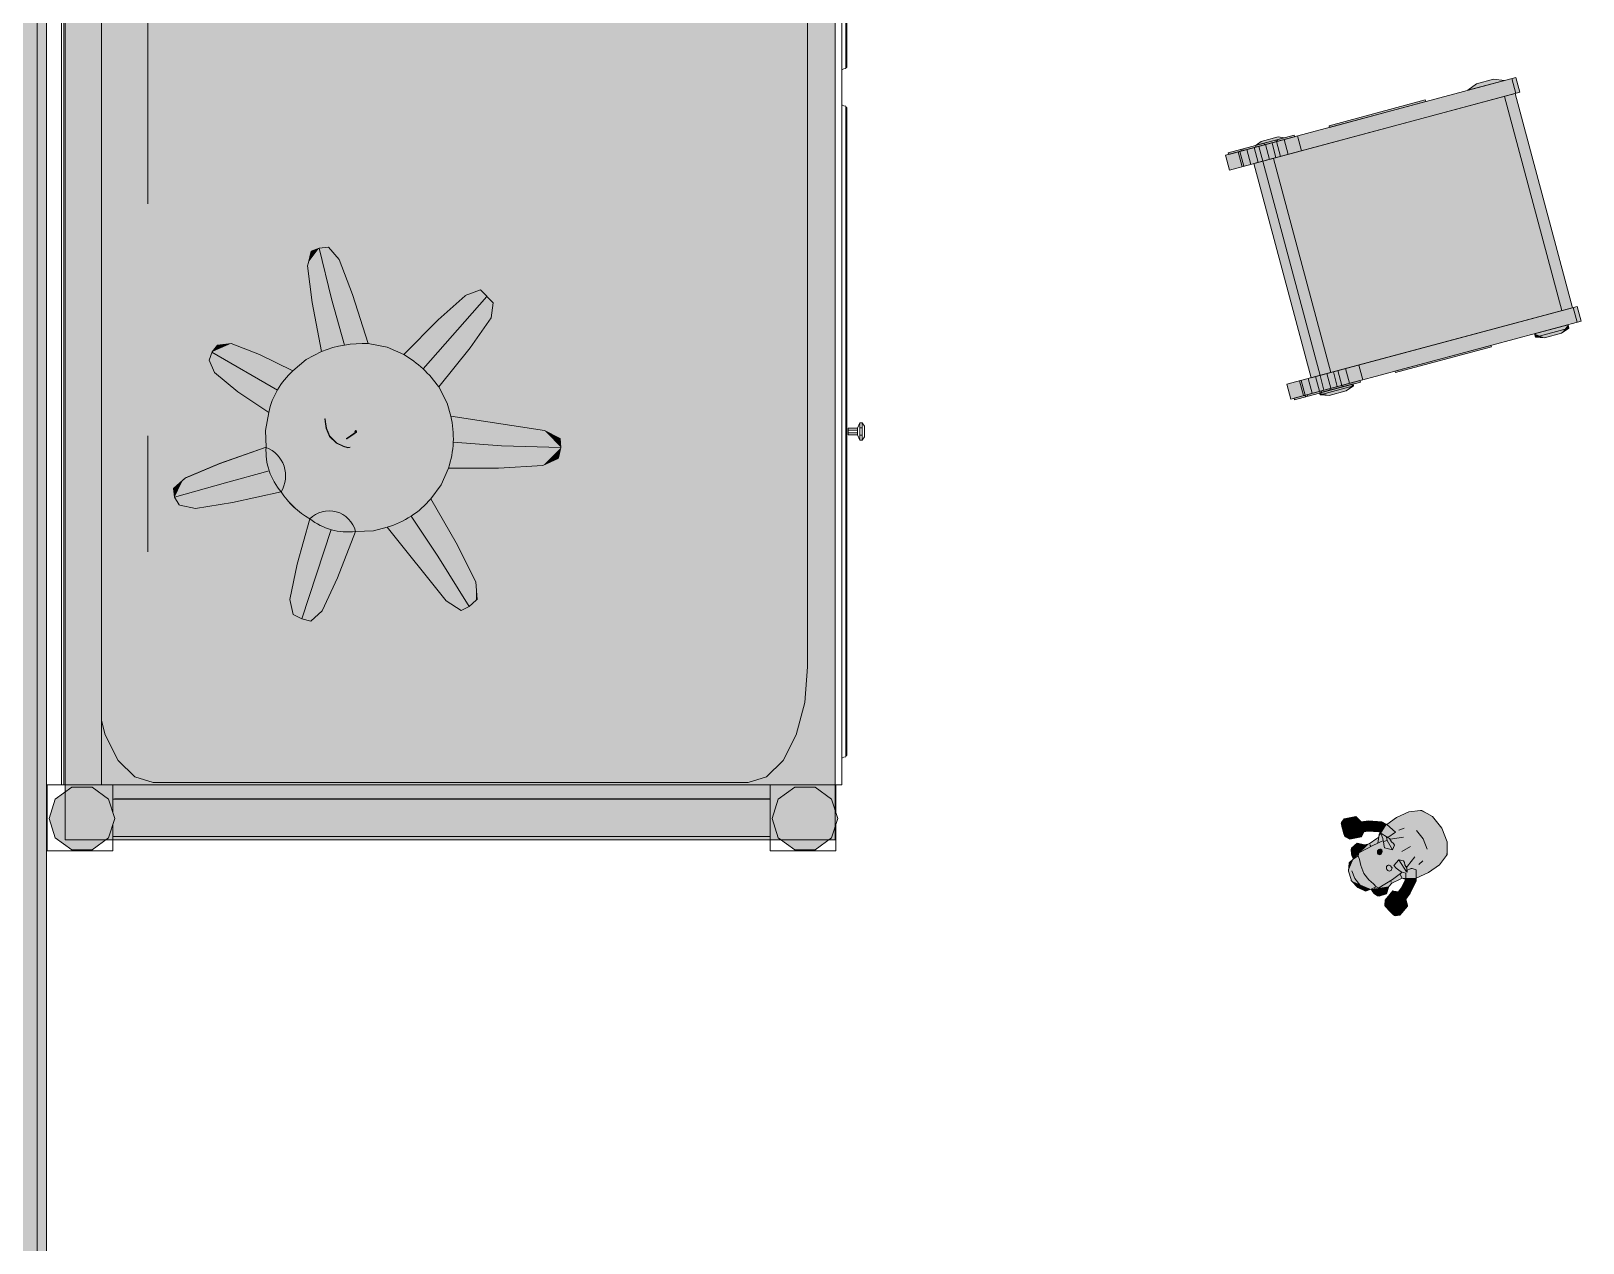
# Model space of a CAD drawing. Header units: inches. Extents: x 99 to 12024, y -5408 to 2559.
# Drawn here: x 8826.3 to 8908.9, y -5153.3 to -5088.8 of the extents above; entities that cross this region are included whole.
import ezdxf

# ---------------------------------------------------------------- set-up
doc = ezdxf.new("R2010")
doc.units = ezdxf.units.IN
doc.header["$LTSCALE"] = 96
doc.header["$MEASUREMENT"] = 0
doc.layers.add('Furniture_ Interior', color=7, linetype='Continuous', lineweight=25, true_color=0x8080c0)
doc.layers.add('Walls_  Normal', color=6, linetype='Continuous', lineweight=13)

# ---------------------------------------------------------------- blocks, each defined once
blk = doc.blocks.new('Beds_Single_Daybed')
at = {"layer": 'Furniture_ Interior', "color": 163, "lineweight": 0, "true_color": 0x8080c0, "transparency": 33554687}
for p, q in [((-37.125, 42.765), (37.125, 42.765)), ((-37.125, 42.637), (37.125, 42.637)), ((37.125, 40.636), (-37.125, 40.636)), ((-39.875, 5.019), (-39.875, 40.031)), ((-37.875, 40.031), (-37.875, 5.019)), ((-37.15, 5.019), (-37.15, 40.031)), ((38.575, 40.031), (37.125, 40.031)), ((37.875, 5.019), (37.875, 40.031)), ((39.875, 40.031), (39.875, 5.019)), ((-6.154, 38.155), (6.191, 38.155)), ((18.537, 38.155), (24.71, 38.155)), ((-30.284, 18.873), (-30.284, 25.218)), ((-18.384, 0.375), (-18.384, 0.875)), ((-18.241, 0.875), (-18.241, 0.375)), ((18.241, 0.375), (18.241, 0.875)), ((18.384, 0.875), (18.384, 0.375)), ((38.605, 1.518), (37.125, 1.518)), ((-18.504, 0.125), (-18.504, 0.25)), ((-18.121, 0.25), (-18.121, 0.125)), ((18.121, 0.125), (18.121, 0.25)), ((18.504, 0.25), (18.504, 0.125))]:
    blk.add_line(p, q, dxfattribs=at)
for points in [[(-38.83, 43.532), (-37.125, 43.532), (-37.125, 40.031), (-40.625, 40.031), (-40.625, 43.532), (-39.017, 43.532)], [(-37.15, 1.518), (-37.15, 1.21), (37.125, 1.21), (37.125, 43.532), (40.625, 43.532), (40.625, 40.031), (39.241, 40.031)], [(33.692, 40.636), (34.459, 40.436), (35.822, 39.736), (36.698, 38.852), (37, 37.873), (37, 6.196), (36.698, 5.217), (35.822, 4.336), (34.459, 3.633), (32.739, 3.183), (30.833, 3.028), (-30.833, 3.028), (-32.739, 3.183), (-34.459, 3.633), (-35.822, 4.336), (-36.698, 5.217), (-37, 6.196), (-37, 37.873), (-36.698, 38.852), (-35.822, 39.736), (-34.459, 40.436), (-33.692, 40.636)], [(-39.875, 5.042), (-39.894, 5.042), (-39.894, 40.031)], [(37.868, 5.019), (37.868, 39.939), (37.875, 39.939)], [(-39.13, 1.518), (-40.625, 1.518), (-40.625, 5.019), (-37.125, 5.019), (-37.125, 1.518), (-38.524, 1.518)], [(37.125, 5.019), (40.625, 5.019), (40.625, 1.518), (39.211, 1.518)], [(-0.932, 1.21), (-0.95, 1.188), (-0.987, 1.098), (-1, 1), (-35.625, 1), (-35.638, 1.097), (-35.675, 1.188), (-35.693, 1.21)], [(-1.062, 1), (-1.062, 0.938), (-35.563, 0.938), (-35.563, 1)], [(-18.486, 0.375), (-18.486, 0.875), (-18.139, 0.875), (-18.139, 0.375)], [(35.693, 1.21), (35.675, 1.188), (35.638, 1.098), (35.625, 1), (1, 1), (0.987, 1.097), (0.95, 1.188), (0.932, 1.21)], [(35.563, 1), (35.563, 0.938), (1.062, 0.938), (1.062, 1)], [(17.851, 0.125), (17.851, 0.25), (18.139, 0.375), (18.139, 0.875), (18.486, 0.875), (18.486, 0.375)], [(-17.851, 0.25), (-17.851, 0.125), (-18.774, 0.125), (-18.774, 0.25), (-17.851, 0.25), (-18.139, 0.375), (-18.486, 0.375), (-18.774, 0.25)], [(-17.851, 0.125), (-18.024, 0), (-18.601, 0), (-18.774, 0.125)], [(18.774, 0.125), (17.851, 0.125), (18.024, 0), (18.601, 0), (18.774, 0.125), (18.774, 0.25), (17.851, 0.25)], [(18.139, 0.375), (18.486, 0.375), (18.774, 0.25)]]:
    blk.add_lwpolyline(points, dxfattribs=at)
for points in [[(-40.588, 42.352), (-39.952, 43.228), (-38.923, 43.562), (-37.894, 43.228), (-37.258, 42.352), (-37.258, 41.27), (-37.894, 40.395), (-38.923, 40.06), (-39.952, 40.395), (-40.588, 41.27)], [(37.243, 41.133), (37.243, 42.215), (37.879, 43.091), (38.908, 43.425), (39.937, 43.091), (40.573, 42.215), (40.573, 41.133), (39.937, 40.257), (38.908, 39.923), (37.879, 40.257)], [(40.052, 42.562), (40.052, 1.562), (-39.948, 1.562), (-39.948, 42.562)], [(-40.492, 3.712), (-39.856, 4.587), (-38.827, 4.922), (-37.798, 4.587), (-37.162, 3.712), (-37.162, 2.629), (-37.798, 1.754), (-38.827, 1.419), (-39.856, 1.754), (-40.492, 2.629)], [(37.879, 1.754), (37.243, 2.629), (37.243, 3.712), (37.879, 4.587), (38.908, 4.922), (39.937, 4.587), (40.573, 3.712), (40.573, 2.629), (39.937, 1.754), (38.908, 1.419)]]:
    blk.add_lwpolyline(points, close=True, dxfattribs=at)
at = {"layer": 'Furniture_ Interior', "color": 7, "lineweight": 0, "true_color": 0xffffff, "transparency": 33554687}
for points in [[(-39.952, 43.228), (-37.258, 42.352), (-39.952, 43.228), (-40.588, 42.352)], [(-39.952, 43.228), (-38.923, 43.562), (-39.952, 43.228), (-37.894, 43.228)], [(-37.894, 43.228), (-37.258, 42.352), (-37.894, 43.228), (-39.952, 43.228)], [(37.243, 42.215), (37.879, 43.091), (37.243, 42.215), (40.573, 42.215)], [(38.908, 43.425), (39.937, 43.091), (38.908, 43.425), (37.879, 43.091)], [(37.879, 43.091), (39.937, 43.091), (37.879, 43.091), (40.573, 42.215)], [(-40.588, 42.352), (-37.258, 42.352), (-40.588, 42.352), (-37.258, 41.27)], [(-40.588, 41.27), (-40.588, 42.352), (-40.588, 41.27), (-37.258, 41.27)], [(40.052, 1.562), (-39.948, 1.562), (40.052, 1.562), (40.052, 42.562)], [(40.052, 42.562), (-39.948, 1.562), (40.052, 42.562), (-39.948, 42.562)], [(37.243, 42.215), (40.573, 42.215), (37.243, 42.215), (37.243, 41.133)], [(37.243, 41.133), (40.573, 42.215), (37.243, 41.133), (40.573, 41.133)], [(-40.588, 41.27), (-37.258, 41.27), (-40.588, 41.27), (-39.952, 40.395)], [(-37.258, 41.27), (-37.894, 40.395), (-37.258, 41.27), (-39.952, 40.395)], [(37.879, 40.257), (37.243, 41.133), (37.879, 40.257), (40.573, 41.133)], [(37.879, 40.257), (40.573, 41.133), (37.879, 40.257), (39.937, 40.257)], [(-38.923, 40.06), (-39.952, 40.395), (-38.923, 40.06), (-37.894, 40.395)], [(39.937, 40.257), (38.908, 39.923), (39.937, 40.257), (37.879, 40.257)], [(-40.492, 3.712), (-39.856, 4.587), (-40.492, 3.712), (-37.798, 4.587)], [(-37.798, 4.587), (-37.162, 3.712), (-37.798, 4.587), (-40.492, 3.712)], [(-39.856, 4.587), (-38.827, 4.922), (-39.856, 4.587), (-37.798, 4.587)], [(37.879, 4.587), (40.573, 3.712), (37.879, 4.587), (37.243, 3.712)], [(37.879, 4.587), (38.908, 4.922), (37.879, 4.587), (39.937, 4.587)], [(39.937, 4.587), (40.573, 3.712), (39.937, 4.587), (37.879, 4.587)], [(-40.492, 3.712), (-37.162, 3.712), (-40.492, 3.712), (-40.492, 2.629)], [(-40.492, 2.629), (-37.162, 3.712), (-40.492, 2.629), (-37.162, 2.629)], [(37.243, 3.712), (40.573, 3.712), (37.243, 3.712), (40.573, 2.629)], [(37.243, 2.629), (37.243, 3.712), (37.243, 2.629), (40.573, 2.629)], [(-37.162, 2.629), (-37.798, 1.754), (-37.162, 2.629), (-40.492, 2.629)], [(-37.798, 1.754), (-39.856, 1.754), (-37.798, 1.754), (-40.492, 2.629)], [(37.879, 1.754), (37.243, 2.629), (37.879, 1.754), (40.573, 2.629)], [(40.573, 2.629), (39.937, 1.754), (40.573, 2.629), (37.879, 1.754)], [(-38.827, 1.419), (-39.856, 1.754), (-38.827, 1.419), (-37.798, 1.754)], [(37.879, 1.754), (39.937, 1.754), (37.879, 1.754), (38.908, 1.419)]]:
    blk.add_solid(points, dxfattribs=at)
blk = doc.blocks.new("-Bonus Kids' Items_Mobility_Rooster Cart")
at = {"layer": 'Furniture_ Interior', "color": 163, "lineweight": 0, "true_color": 0x8080c0, "transparency": 33554687}
for p, q in [((-8.92, 20.82), (-8.92, 18.3)), ((-8.67, 21.5), (-7.61, 21.5)), ((7.77, 20.64), (-7.61, 20.64)), ((7.77, 21.5), (8.84, 21.5)), ((-8.67, 5.4), (-7.61, 5.4)), ((7.77, 5.4), (8.84, 5.4)), ((-8.92, 4.65), (-8.92, 2.13)), ((-8.67, 4.41), (-7.61, 4.41)), ((7.77, 4.41), (8.84, 4.41)), ((-8.67, 3.91), (-8.78, 3.91)), ((-8.67, 3.82), (-8.78, 3.82)), ((-7.61, 3.83), (-8.67, 3.83)), ((-7.61, 3.49), (-8.67, 3.49)), ((-7.61, 3.31), (7.77, 3.31)), ((8.84, 3.83), (7.77, 3.83)), ((8.84, 3.49), (7.77, 3.49)), ((8.96, 3.91), (8.84, 3.91)), ((8.96, 3.82), (8.84, 3.82)), ((-8.78, 2.93), (-8.67, 2.93)), ((-8.67, 2.28), (-8.78, 2.28)), ((-8.67, 3.01), (-7.61, 3.01)), ((-7.61, 2.49), (-8.67, 2.49)), ((-7.61, 2.16), (-8.67, 2.16)), ((7.77, 2.5), (-7.61, 2.5)), ((7.77, 3.01), (8.84, 3.01)), ((8.84, 2.49), (7.77, 2.49)), ((8.84, 2.16), (7.77, 2.16)), ((8.84, 2.93), (8.96, 2.93)), ((8.96, 2.28), (8.84, 2.28)), ((-8.67, 1.24), (-8.78, 1.24)), ((-8.67, 1.08), (-8.78, 1.08)), ((-7.61, 1.61), (-8.67, 1.61)), ((7.77, 1.82), (-7.61, 1.82)), ((8.84, 1.61), (7.77, 1.61)), ((8.96, 1.33), (8.84, 1.33)), ((8.96, 1.19), (8.84, 1.19)), ((-7.61, 1.08), (-8.67, 1.08)), ((-7.61, 0.96), (-8.67, 0.96)), ((8.84, 1.08), (7.77, 1.08)), ((8.84, 0.96), (7.77, 0.96))]:
    blk.add_line(p, q, dxfattribs=at)
for points in [[(-8.67, 21.81), (-7.61, 21.81), (-7.61, 0), (-8.67, 0)], [(8.84, 0), (7.77, 0), (7.77, 21.81), (8.84, 21.81)], [(-8.92, 18.3), (-9.12, 18.93), (-9.12, 20.2), (-8.92, 20.82), (-8.67, 20.82), (-8.67, 18.3)], [(7.77, 21.46), (7.77, 1.82), (-7.61, 1.82), (-7.61, 21.46)], [(8.84, 20.94), (9.12, 20.2), (9.12, 18.93), (8.84, 18.19)], [(-8.67, 7.82), (-8.78, 7.82), (-8.78, 15.03), (-8.67, 15.03)], [(8.84, 15.03), (8.96, 15.03), (8.96, 7.82), (8.84, 7.82)], [(-8.92, 2.13), (-9.12, 2.76), (-9.12, 4.03), (-8.92, 4.65), (-8.78, 4.65), (-8.78, 2.13)], [(-8.67, 0.24), (-8.78, 0.24), (-8.78, 5.19), (-8.67, 5.19)], [(8.84, 5.19), (8.96, 5.19), (8.96, 0.24), (8.84, 0.24)], [(8.96, 4.45), (9.12, 4.03), (9.12, 2.76), (8.96, 2.33)]]:
    blk.add_lwpolyline(points, close=True, dxfattribs=at)
at = {"layer": 'Furniture_ Interior', "color": 7, "lineweight": 0, "true_color": 0xffffff, "transparency": 33554687}
for points in [[(-8.67, 0), (-8.67, 21.81), (-8.67, 0), (-7.61, 21.81)], [(-7.61, 21.81), (-7.61, 0), (-7.61, 21.81), (-8.67, 0)], [(8.84, 21.81), (8.84, 0), (8.84, 21.81), (7.77, 0)], [(7.77, 0), (7.77, 21.81), (7.77, 0), (8.84, 21.81)], [(-8.92, 20.82), (-8.67, 20.82), (-8.92, 20.82), (-9.12, 20.2)], [(-9.12, 20.2), (-8.67, 20.82), (-9.12, 20.2), (-8.67, 18.3)], [(7.77, 1.82), (-7.61, 1.82), (7.77, 1.82), (7.77, 21.46)], [(7.77, 21.46), (-7.61, 1.82), (7.77, 21.46), (-7.61, 21.46)], [(9.12, 20.2), (9.12, 18.93), (9.12, 20.2), (8.84, 20.94)], [(8.84, 20.94), (9.12, 18.93), (8.84, 20.94), (8.84, 18.19)], [(-9.12, 18.93), (-9.12, 20.2), (-9.12, 18.93), (-8.67, 18.3)], [(-8.67, 18.3), (-8.92, 18.3), (-8.67, 18.3), (-9.12, 18.93)], [(-8.67, 15.03), (-8.67, 7.82), (-8.67, 15.03), (-8.78, 7.82)], [(-8.78, 7.82), (-8.78, 15.03), (-8.78, 7.82), (-8.67, 15.03)], [(8.96, 15.03), (8.96, 7.82), (8.96, 15.03), (8.84, 15.03)], [(8.84, 15.03), (8.96, 7.82), (8.84, 15.03), (8.84, 7.82)], [(-8.92, 4.65), (-8.78, 4.65), (-8.92, 4.65), (-9.12, 4.03)], [(-9.12, 4.03), (-8.78, 4.65), (-9.12, 4.03), (-8.78, 2.13)], [(-8.67, 5.19), (-8.67, 0.24), (-8.67, 5.19), (-8.78, 0.24)], [(-8.78, 0.24), (-8.78, 5.19), (-8.78, 0.24), (-8.67, 5.19)], [(8.96, 5.19), (8.96, 0.24), (8.96, 5.19), (8.84, 5.19)], [(8.84, 5.19), (8.96, 0.24), (8.84, 5.19), (8.84, 0.24)], [(9.12, 4.03), (9.12, 2.76), (9.12, 4.03), (8.96, 4.45)], [(8.96, 4.45), (9.12, 2.76), (8.96, 4.45), (8.96, 2.33)], [(-9.12, 2.76), (-9.12, 4.03), (-9.12, 2.76), (-8.78, 2.13)], [(-8.78, 2.13), (-8.92, 2.13), (-8.78, 2.13), (-9.12, 2.76)]]:
    blk.add_solid(points, dxfattribs=at)
blk = doc.blocks.new("-Bonus Kids' Items_Toys_Plush Horse")
at = {"layer": 'Furniture_ Interior', "color": 163, "lineweight": 0, "true_color": 0x8080c0, "transparency": 33554687}
for p, q in [((-0.367, 4.291), (-0.367, 4.035)), ((-2.103, 3.973), (-1.806, 3.988)), ((-1.745, 4.061), (-1.7, 4.109)), ((-0.041, 3.36), (-0.009, 4.107)), ((0.054, 4.053), (0.257, 4.073)), ((0.102, 3.912), (0.186, 3.88)), ((0.753, 4.099), (1.04, 4.047)), ((-0.073, 2.726), (-0.058, 2.153)), ((0.851, 3.041), (0.315, 3.041)), ((-2.1, 2.097), (-1.806, 2.094)), ((-1.7, 1.974), (-1.917, 1.558)), ((0.781, 2.432), (0.102, 2.17)), ((1.04, 2.035), (0.753, 1.983))]:
    blk.add_line(p, q, dxfattribs=at)
for points in [[(-1.47, 0), (-1.698, 0.109), (-1.719, 0.132), (-1.748, 0.199), (-1.783, 0.303), (-1.818, 0.43), (-1.852, 0.564), (-1.881, 0.687), (-1.899, 0.788), (-1.903, 0.854), (-1.894, 0.877), (-1.747, 1.089), (-1.146, 1.307), (-0.912, 1.128), (-0.689, 1.22), (-0.209, 1.531), (-0.165, 1.608), (-0.27, 1.655), (-0.36, 1.772), (-0.487, 1.779), (-0.988, 1.824), (-1.216, 1.754), (-1.512, 1.48), (-1.917, 1.558), (-1.976, 1.621), (-2.065, 1.815), (-2.095, 1.922), (-2.102, 2.073), (-2.1, 2.097), (-2.413, 2.167), (-2.664, 2.528), (-2.773, 2.994), (-2.781, 3.036), (-2.773, 3.078), (-2.664, 3.543), (-2.413, 3.905), (-2.103, 3.973), (-2.095, 4.142), (-2.065, 4.249), (-1.976, 4.443), (-1.917, 4.505), (-1.512, 4.584), (-1.216, 4.31), (-0.988, 4.24), (-0.487, 4.284), (-0.367, 4.291), (-0.251, 4.443), (-0.689, 4.727), (-0.903, 4.826), (-1.104, 4.66), (-1.146, 4.63), (-1.747, 4.848), (-1.894, 5.06), (-1.903, 5.083), (-1.899, 5.149), (-1.881, 5.251), (-1.852, 5.374), (-1.818, 5.507), (-1.783, 5.635), (-1.748, 5.738), (-1.719, 5.806), (-1.698, 5.829), (-1.47, 5.937), (-0.872, 5.72), (-0.847, 5.684), (-0.767, 5.346), (-0.411, 5.195), (0.192, 4.792), (0.271, 4.658), (0.985, 4.732), (1.696, 4.663), (2.269, 4.417), (2.328, 4.384), (2.669, 3.814), (2.781, 3.036), (2.669, 2.257), (2.328, 1.688), (2.269, 1.654), (1.696, 1.409), (0.985, 1.34), (0.338, 1.403), (0.192, 1.155), (-0.411, 0.751), (-0.766, 0.601), (-0.872, 0.218)], [(-0.829, 2.435), (-0.845, 2.477), (-0.841, 2.536), (-0.821, 2.578), (-0.777, 2.616), (-0.707, 2.616), (-0.633, 2.578), (-0.579, 2.512), (-0.563, 2.441), (-0.589, 2.387), (-0.629, 2.363), (-0.683, 2.345), (-0.732, 2.357), (-0.773, 2.367), (-0.809, 2.397)], [(0.158, 2.56), (0.142, 2.455), (0.106, 2.326), (0.101, 2.131), (-0.009, 1.975), (-0.058, 2.153), (-0.256, 2.106), (-0.322, 2.252), (-0.385, 2.421), (-0.073, 2.726)]]:
    blk.add_lwpolyline(points, close=True, dxfattribs=at)
for points in [[(-1.703, 4.105), (-1.714, 4.157), (-1.78, 4.353), (-1.856, 4.478)], [(-0.982, 4.18), (-0.97, 4.104), (-0.968, 4.089)], [(0.101, 3.951), (-0.009, 4.107), (0.01, 4.15), (0.101, 3.951), (0.106, 3.756), (0.142, 3.627), (0.158, 3.523), (-0.041, 3.36), (-0.429, 3.478), (-0.385, 3.661), (-0.322, 3.83), (-0.256, 3.977), (-0.076, 4.161), (-0.221, 4.421), (-0.701, 4.732)], [(0.271, 4.658), (0.499, 4.27), (0.343, 4.113), (0.288, 4.075)], [(-2.508, 2.611), (-2.575, 3.041), (-2.508, 3.472)], [(-0.239, 2.06), (-0.862, 1.996), (-1.7, 1.974), (-1.806, 2.094), (-1.843, 2.3), (-1.947, 2.605), (-2.021, 3.041), (-1.947, 3.477), (-1.843, 3.782), (-1.806, 3.988), (-1.7, 4.109), (-0.862, 4.086), (-0.239, 4.022)], [(0.103, 3.855), (0.186, 3.88), (0.781, 3.651)], [(1.554, 3.611), (1.645, 3.041), (1.554, 2.471)], [(-0.967, 1.993), (-0.97, 1.97), (-0.982, 1.895)], [(0.338, 1.403), (0.541, 1.98), (0.054, 2.03), (-0.178, 1.614), (-0.282, 1.661), (-0.564, 2.027)], [(-0.25, 2.059), (-0.206, 1.95), (-0.174, 1.694)]]:
    blk.add_lwpolyline(points, dxfattribs=at)
blk.add_lwpolyline([(-0.579, 3.479, -1.227651), (-0.842, 3.477), (-0.845, 3.514), (-0.829, 3.556), (-0.809, 3.594), (-0.773, 3.624), (-0.732, 3.635), (-0.683, 3.647), (-0.563, 3.55), (-0.579, 3.479), (-0.58, 3.477)], format="xyb", dxfattribs=at)
for centre, radius, start, end in [((-0.564, 5.097), 0.694, 116.27482, 218.95565), ((-0.471, 4.991), 0.462, 129.793, 200.96406), ((-2.191, 4.051), 0.291, 355.09669, 59.01565), ((-2.151, 2.012), 0.322, 293.99616, 5.02403), ((-0.029, 1.009), 1.156, 165.049, 223.20622), ((-0.558, 0.942), 0.399, 152.24078, 238.74373)]:
    blk.add_arc(centre, radius, start, end, dxfattribs=at)
at = {"layer": 'Furniture_ Interior', "color": 7, "lineweight": 0, "true_color": 0xffffff, "transparency": 33554687}
for points in [[(-1.748, 5.738), (-1.47, 5.937), (-1.748, 5.738), (-1.783, 5.635)], [(-1.783, 5.635), (-1.47, 5.937), (-1.783, 5.635), (-0.872, 5.72)], [(-1.698, 5.829), (-1.47, 5.937), (-1.698, 5.829), (-1.748, 5.738)], [(-1.719, 5.806), (-1.698, 5.829), (-1.719, 5.806), (-1.748, 5.738)], [(-1.903, 5.083), (-1.899, 5.149), (-1.903, 5.083), (-1.894, 5.06)], [(-1.747, 4.848), (-1.899, 5.149), (-1.747, 4.848), (-1.881, 5.251)], [(-1.894, 5.06), (-1.899, 5.149), (-1.894, 5.06), (-1.747, 4.848)], [(-1.881, 5.251), (-1.852, 5.374), (-1.881, 5.251), (-1.747, 4.848)], [(-1.852, 5.374), (-1.818, 5.507), (-1.852, 5.374), (-0.767, 5.346)], [(-1.747, 4.848), (-1.852, 5.374), (-1.747, 4.848), (-0.903, 4.826)], [(-0.903, 4.826), (-1.852, 5.374), (-0.903, 4.826), (-0.767, 5.346)], [(-1.818, 5.507), (-1.783, 5.635), (-1.818, 5.507), (-0.872, 5.72)], [(-1.818, 5.507), (-0.872, 5.72), (-1.818, 5.507), (-0.767, 5.346)], [(-0.903, 4.826), (-0.767, 5.346), (-0.903, 4.826), (-0.411, 5.195)], [(-0.689, 4.727), (-0.903, 4.826), (-0.689, 4.727), (-0.411, 5.195)], [(-0.872, 5.72), (-0.847, 5.684), (-0.872, 5.72), (-0.767, 5.346)], [(-0.251, 4.443), (-0.689, 4.727), (-0.251, 4.443), (-0.411, 5.195)], [(-0.251, 4.443), (-0.411, 5.195), (-0.251, 4.443), (0.192, 4.792)], [(-1.216, 4.31), (-0.988, 4.24), (-1.216, 4.31), (-2.103, 3.973)], [(-2.095, 4.142), (-1.216, 4.31), (-2.095, 4.142), (-2.103, 3.973)], [(-2.103, 3.973), (-0.988, 4.24), (-2.103, 3.973), (-2.1, 2.097)], [(-2.1, 2.097), (-0.988, 4.24), (-2.1, 2.097), (-0.988, 1.824)], [(-2.065, 4.249), (-1.216, 4.31), (-2.065, 4.249), (-2.095, 4.142)], [(-2.065, 4.249), (-1.976, 4.443), (-2.065, 4.249), (-1.512, 4.584)], [(-1.512, 4.584), (-1.216, 4.31), (-1.512, 4.584), (-2.065, 4.249)], [(-1.976, 4.443), (-1.917, 4.505), (-1.976, 4.443), (-1.512, 4.584)], [(-0.903, 4.826), (-1.104, 4.66), (-0.903, 4.826), (-1.747, 4.848)], [(-1.146, 4.63), (-1.747, 4.848), (-1.146, 4.63), (-1.104, 4.66)], [(-0.988, 1.824), (-0.988, 4.24), (-0.988, 1.824), (-0.487, 4.284)], [(-0.487, 1.779), (-0.988, 1.824), (-0.487, 1.779), (-0.487, 4.284)], [(-0.487, 4.284), (-0.367, 4.291), (-0.487, 4.284), (-0.487, 1.779)], [(-0.487, 1.779), (-0.367, 4.291), (-0.487, 1.779), (-0.36, 1.772)], [(0.338, 1.403), (-0.367, 4.291), (0.338, 1.403), (0.271, 4.658)], [(-0.251, 4.443), (0.271, 4.658), (-0.251, 4.443), (-0.367, 4.291)], [(-0.36, 1.772), (-0.367, 4.291), (-0.36, 1.772), (0.338, 1.403)], [(0.192, 4.792), (0.271, 4.658), (0.192, 4.792), (-0.251, 4.443)], [(0.271, 4.658), (0.985, 4.732), (0.271, 4.658), (0.338, 1.403)], [(0.338, 1.403), (0.985, 4.732), (0.338, 1.403), (0.985, 1.34)], [(0.985, 4.732), (2.781, 3.036), (0.985, 4.732), (0.985, 1.34)], [(0.985, 4.732), (1.696, 4.663), (0.985, 4.732), (2.781, 3.036)], [(1.696, 4.663), (2.269, 4.417), (1.696, 4.663), (2.669, 3.814)], [(1.696, 4.663), (2.669, 3.814), (1.696, 4.663), (2.781, 3.036)], [(2.328, 4.384), (2.669, 3.814), (2.328, 4.384), (2.269, 4.417)], [(-2.664, 3.543), (-2.103, 3.973), (-2.664, 3.543), (-2.773, 3.078)], [(-2.773, 3.078), (-2.103, 3.973), (-2.773, 3.078), (-2.1, 2.097)], [(-2.664, 3.543), (-2.413, 3.905), (-2.664, 3.543), (-2.103, 3.973)], [(-2.781, 3.036), (-2.773, 3.078), (-2.781, 3.036), (-2.773, 2.994)], [(-2.773, 2.994), (-2.773, 3.078), (-2.773, 2.994), (-2.1, 2.097)], [(-2.664, 2.528), (-2.773, 2.994), (-2.664, 2.528), (-2.1, 2.097)], [(-2.1, 2.097), (-2.413, 2.167), (-2.1, 2.097), (-2.664, 2.528)], [(-0.845, 2.477), (-0.841, 2.536), (-0.845, 2.477), (-0.829, 2.435)], [(-0.841, 2.536), (-0.821, 2.578), (-0.841, 2.536), (-0.707, 2.616)], [(-0.829, 2.435), (-0.841, 2.536), (-0.829, 2.435), (-0.707, 2.616)], [(-0.707, 2.616), (-0.633, 2.578), (-0.707, 2.616), (-0.829, 2.435)], [(-0.829, 2.435), (-0.633, 2.578), (-0.829, 2.435), (-0.732, 2.357)], [(-0.821, 2.578), (-0.777, 2.616), (-0.821, 2.578), (-0.707, 2.616)], [(-0.579, 2.512), (-0.732, 2.357), (-0.579, 2.512), (-0.633, 2.578)], [(-0.629, 2.363), (-0.732, 2.357), (-0.629, 2.363), (-0.579, 2.512)], [(-0.563, 2.441), (-0.629, 2.363), (-0.563, 2.441), (-0.579, 2.512)], [(0.985, 1.34), (2.781, 3.036), (0.985, 1.34), (1.696, 1.409)], [(1.696, 1.409), (2.781, 3.036), (1.696, 1.409), (2.669, 2.257)], [(-1.216, 1.754), (-2.102, 2.073), (-1.216, 1.754), (-2.1, 2.097)], [(-2.095, 1.922), (-2.102, 2.073), (-2.095, 1.922), (-1.216, 1.754)], [(-0.988, 1.824), (-1.216, 1.754), (-0.988, 1.824), (-2.1, 2.097)], [(-1.216, 1.754), (-2.065, 1.815), (-1.216, 1.754), (-2.095, 1.922)], [(-1.512, 1.48), (-1.976, 1.621), (-1.512, 1.48), (-2.065, 1.815)], [(-1.216, 1.754), (-1.512, 1.48), (-1.216, 1.754), (-2.065, 1.815)], [(-0.809, 2.397), (-0.829, 2.435), (-0.809, 2.397), (-0.732, 2.357)], [(-0.732, 2.357), (-0.773, 2.367), (-0.732, 2.357), (-0.809, 2.397)], [(-0.683, 2.345), (-0.732, 2.357), (-0.683, 2.345), (-0.629, 2.363)], [(-0.589, 2.387), (-0.629, 2.363), (-0.589, 2.387), (-0.563, 2.441)], [(-0.36, 1.772), (0.338, 1.403), (-0.36, 1.772), (-0.165, 1.608)], [(-0.27, 1.655), (-0.36, 1.772), (-0.27, 1.655), (-0.165, 1.608)], [(2.269, 1.654), (1.696, 1.409), (2.269, 1.654), (2.669, 2.257)], [(2.669, 2.257), (2.328, 1.688), (2.669, 2.257), (2.269, 1.654)], [(-1.917, 1.558), (-1.976, 1.621), (-1.917, 1.558), (-1.512, 1.48)], [(-1.903, 0.854), (-1.894, 0.877), (-1.903, 0.854), (-1.899, 0.788)], [(-1.894, 0.877), (-1.747, 1.089), (-1.894, 0.877), (-1.899, 0.788)], [(-1.899, 0.788), (-1.747, 1.089), (-1.899, 0.788), (-1.881, 0.687)], [(-1.881, 0.687), (-1.747, 1.089), (-1.881, 0.687), (-1.852, 0.564)], [(-1.852, 0.564), (-1.747, 1.089), (-1.852, 0.564), (-0.766, 0.601)], [(-1.146, 1.307), (-0.912, 1.128), (-1.146, 1.307), (-1.747, 1.089)], [(-1.747, 1.089), (-0.912, 1.128), (-1.747, 1.089), (-0.766, 0.601)], [(-0.689, 1.22), (-0.766, 0.601), (-0.689, 1.22), (-0.912, 1.128)], [(-0.411, 0.751), (-0.766, 0.601), (-0.411, 0.751), (-0.689, 1.22)], [(-0.209, 1.531), (-0.411, 0.751), (-0.209, 1.531), (-0.689, 1.22)], [(0.192, 1.155), (-0.411, 0.751), (0.192, 1.155), (-0.209, 1.531)], [(-0.165, 1.608), (0.338, 1.403), (-0.165, 1.608), (-0.209, 1.531)], [(-0.209, 1.531), (0.338, 1.403), (-0.209, 1.531), (0.192, 1.155)], [(-1.818, 0.43), (-1.852, 0.564), (-1.818, 0.43), (-0.766, 0.601)], [(-0.872, 0.218), (-1.818, 0.43), (-0.872, 0.218), (-0.766, 0.601)], [(-0.872, 0.218), (-1.783, 0.303), (-0.872, 0.218), (-1.818, 0.43)], [(-1.748, 0.199), (-1.783, 0.303), (-1.748, 0.199), (-1.47, 0)], [(-1.47, 0), (-1.783, 0.303), (-1.47, 0), (-0.872, 0.218)], [(-1.698, 0.109), (-1.719, 0.132), (-1.698, 0.109), (-1.748, 0.199)], [(-1.47, 0), (-1.698, 0.109), (-1.47, 0), (-1.748, 0.199)]]:
    blk.add_solid(points, dxfattribs=at)
blk = doc.blocks.new("-Bonus Kids' Items_Toys_Plush Octopus")
at = {"layer": 'Furniture_ Interior', "color": 163, "lineweight": 0, "true_color": 0x8080c0, "transparency": 33554687}
for p, q in [((1.357, 19.434), (1.035, 14.303)), ((1.226, 9.381), (1.234, 9.432)), ((9.62, 6.98), (5.708, 8.028)), ((-3.813, 0.338), (-1.558, 4.796))]:
    blk.add_line(p, q, dxfattribs=at)
for points in [[(-1.577, 2.219), (-2.63, 0.618), (-3.327, 0.172), (-3.813, 0.338), (-4.237, 0.586), (-4.281, 1.4), (-3.61, 3.219), (-2.538, 5.641), (-3.195, 6.349), (-3.572, 7.001), (-8.566, 6.445), (-9.487, 6.644), (-9.645, 7.095), (-9.667, 7.594), (-9.674, 7.665), (-8.961, 8.276), (-6.768, 9.002), (-4.145, 9.709), (-4.006, 10.629), (-3.655, 11.522), (-5.545, 13.412), (-7.112, 15.171), (-7.437, 16.019), (-7.382, 16.114), (-7.113, 16.535), (-6.75, 16.847), (-5.854, 16.559), (-1.788, 13.57), (-1.164, 13.931), (-0.233, 14.218), (0.053, 16.877), (0.383, 18.788), (0.872, 19.432), (1.842, 19.435), (2.203, 18.647), (2.204, 18.641), (2.314, 16.728), (2.294, 14.123), (3.197, 13.769), (4.05, 13.188), (6.491, 14.452), (8.313, 15.265), (9.173, 15.318), (9.49, 14.926), (9.674, 14.52), (9.356, 13.995), (9.259, 13.837), (7.707, 12.636), (5.517, 11.136), (5.786, 10.263), (5.857, 9.324), (7.743, 8.687), (9.215, 8.025), (9.662, 7.458), (9.618, 6.998), (9.426, 6.577), (8.755, 6.309), (7.149, 6.471), (5.207, 6.86), (4.658, 6.055), (4.002, 5.447), (5.141, 3.069), (5.885, 1.254), (5.889, 1.067), (5.925, 0.406), (5.564, 0.124), (5.108, 0), (5.068, 0.014), (4.35, 0.489), (3.179, 2.104), (1.753, 4.332, -0.119099), (-0.342, 4.395)], [(-0.342, 4.395, -0.199055), (-2.538, 5.641, -0.583815)]]:
    blk.add_lwpolyline(points, format="xyb", close=True, dxfattribs=at)
for points in [[(-2.866, 12.678), (-4.813, 14.356), (-7.113, 16.535)], [(9.49, 14.926), (7.116, 13.5), (4.89, 12.238)], [(1.28, 8.8), (1.223, 9.052), (1.18, 9.27), (1.168, 9.419), (1.2, 9.466), (1.211, 9.475)], [(1.3, 8.801), (1.289, 8.793), (1.28, 8.8), (1.292, 8.807), (1.234, 9.059), (1.191, 9.278), (1.179, 9.428), (1.211, 9.475), (1.246, 9.444), (1.255, 9.433), (1.246, 9.378)], [(1.292, 8.807), (1.3, 8.801), (1.243, 9.052), (1.2, 9.268), (1.188, 9.417), (1.221, 9.463), (1.255, 9.433)], [(1.235, 9.37), (1.243, 9.424), (1.212, 9.452)], [(-9.645, 7.095), (-6.571, 7.802), (-4.059, 8.312)], [(0.837, 8.621), (0.91, 8.513), (1.116, 8.396), (1.52, 8.264), (2.018, 8.259), (2.434, 8.43), (2.724, 8.636), (2.842, 8.734), (2.86, 8.73), (2.74, 8.63), (2.442, 8.419), (2.016, 8.244), (1.51, 8.249), (1.102, 8.382), (0.893, 8.501), (0.846, 8.57), (0.893, 8.501)], [(2.984, 4.669), (4.188, 2.584), (5.564, 0.124)]]:
    blk.add_lwpolyline(points, dxfattribs=at)
blk.add_lwpolyline([(3.987, 5.433, 0.471882), (1.753, 4.332, 0.196), (3.997, 5.445), (5.143, 3.051), (5.887, 1.236), (5.891, 1.05)], format="xyb", dxfattribs=at)
for centre, radius, start, end in [((0.807, 8.221), 6.087, 75.85619, 99.83244), ((0.836, 9.303), 5.009, 121.59062, 153.71186), ((-0.099, 8.671), 6.133, 23.701, 47.43082), ((0.61, 9.3), 4.772, 175.09161, 208.80979), ((1.783, 9.081), 4.082, 327.02986, 3.41415)]:
    blk.add_arc(centre, radius, start, end, dxfattribs=at)
at = {"layer": 'Furniture_ Interior', "color": 7, "lineweight": 0, "true_color": 0xffffff, "transparency": 33554687}
for points in [[(0.383, 18.788), (0.872, 19.432), (0.383, 18.788), (2.203, 18.647)], [(0.872, 19.432), (1.842, 19.435), (0.872, 19.432), (2.203, 18.647)], [(0.383, 18.788), (2.204, 18.641), (0.383, 18.788), (0.053, 16.877)], [(2.204, 18.641), (2.314, 16.728), (2.204, 18.641), (0.053, 16.877)], [(2.203, 18.647), (2.204, 18.641), (2.203, 18.647), (0.383, 18.788)], [(-7.382, 16.114), (-7.113, 16.535), (-7.382, 16.114), (-7.112, 15.171)], [(-6.75, 16.847), (-5.854, 16.559), (-6.75, 16.847), (-7.113, 16.535)], [(-7.113, 16.535), (-5.854, 16.559), (-7.113, 16.535), (-7.112, 15.171)], [(-7.112, 15.171), (-5.854, 16.559), (-7.112, 15.171), (-5.545, 13.412)], [(-5.854, 16.559), (-1.788, 13.57), (-5.854, 16.559), (-5.545, 13.412)], [(-0.233, 14.218), (0.053, 16.877), (-0.233, 14.218), (2.294, 14.123)], [(0.053, 16.877), (2.314, 16.728), (0.053, 16.877), (2.294, 14.123)], [(-7.112, 15.171), (-7.437, 16.019), (-7.112, 15.171), (-7.382, 16.114)], [(8.313, 15.265), (7.707, 12.636), (8.313, 15.265), (6.491, 14.452)], [(9.259, 13.837), (7.707, 12.636), (9.259, 13.837), (8.313, 15.265)], [(8.313, 15.265), (9.173, 15.318), (8.313, 15.265), (9.49, 14.926)], [(9.49, 14.926), (9.356, 13.995), (9.49, 14.926), (8.313, 15.265)], [(8.313, 15.265), (9.356, 13.995), (8.313, 15.265), (9.259, 13.837)], [(9.674, 14.52), (9.356, 13.995), (9.674, 14.52), (9.49, 14.926)], [(-1.164, 13.931), (-0.233, 14.218), (-1.164, 13.931), (-1.788, 13.57)], [(-1.788, 13.57), (-0.233, 14.218), (-1.788, 13.57), (2.294, 14.123)], [(2.294, 14.123), (5.517, 11.136), (2.294, 14.123), (-1.788, 13.57)], [(3.197, 13.769), (4.05, 13.188), (3.197, 13.769), (2.294, 14.123)], [(2.294, 14.123), (4.05, 13.188), (2.294, 14.123), (5.517, 11.136)], [(4.05, 13.188), (6.491, 14.452), (4.05, 13.188), (5.517, 11.136)], [(6.491, 14.452), (7.707, 12.636), (6.491, 14.452), (5.517, 11.136)], [(-5.545, 13.412), (-1.788, 13.57), (-5.545, 13.412), (-3.655, 11.522)], [(-4.145, 9.709), (-3.655, 11.522), (-4.145, 9.709), (-1.788, 13.57)], [(-3.572, 7.001), (-4.145, 9.709), (-3.572, 7.001), (-1.788, 13.57)], [(-3.572, 7.001), (-1.788, 13.57), (-3.572, 7.001), (4.002, 5.447)], [(4.002, 5.447), (-1.788, 13.57), (4.002, 5.447), (5.517, 11.136)], [(-4.145, 9.709), (-4.006, 10.629), (-4.145, 9.709), (-3.655, 11.522)], [(5.857, 9.324), (4.002, 5.447), (5.857, 9.324), (5.517, 11.136)], [(5.517, 11.136), (5.786, 10.263), (5.517, 11.136), (5.857, 9.324)], [(-3.572, 7.001), (-6.768, 9.002), (-3.572, 7.001), (-4.145, 9.709)], [(5.857, 9.324), (5.207, 6.86), (5.857, 9.324), (4.002, 5.447)], [(7.743, 8.687), (5.207, 6.86), (7.743, 8.687), (5.857, 9.324)], [(-9.667, 7.594), (-9.674, 7.665), (-9.667, 7.594), (-8.961, 8.276)], [(-9.667, 7.594), (-8.961, 8.276), (-9.667, 7.594), (-9.645, 7.095)], [(-9.645, 7.095), (-8.961, 8.276), (-9.645, 7.095), (-8.566, 6.445)], [(-8.961, 8.276), (-6.768, 9.002), (-8.961, 8.276), (-8.566, 6.445)], [(-8.566, 6.445), (-6.768, 9.002), (-8.566, 6.445), (-3.572, 7.001)], [(7.149, 6.471), (5.207, 6.86), (7.149, 6.471), (7.743, 8.687)], [(7.743, 8.687), (8.755, 6.309), (7.743, 8.687), (7.149, 6.471)], [(7.743, 8.687), (9.215, 8.025), (7.743, 8.687), (8.755, 6.309)], [(9.215, 8.025), (9.618, 6.998), (9.215, 8.025), (8.755, 6.309)], [(9.215, 8.025), (9.662, 7.458), (9.215, 8.025), (9.618, 6.998)], [(-9.487, 6.644), (-9.645, 7.095), (-9.487, 6.644), (-8.566, 6.445)], [(-2.538, 5.641), (-3.195, 6.349), (-2.538, 5.641), (-3.572, 7.001)], [(-2.538, 5.641), (-3.572, 7.001), (-2.538, 5.641), (4.002, 5.447)], [(4.658, 6.055), (4.002, 5.447), (4.658, 6.055), (5.207, 6.86)], [(9.618, 6.998), (9.426, 6.577), (9.618, 6.998), (8.755, 6.309)], [(-0.342, 4.395), (-3.61, 3.219), (-0.342, 4.395), (-2.538, 5.641)], [(-2.538, 5.641), (4.002, 5.447), (-2.538, 5.641), (-0.342, 4.395)], [(-0.342, 4.395), (4.002, 5.447), (-0.342, 4.395), (1.753, 4.332)], [(4.002, 5.447), (3.179, 2.104), (4.002, 5.447), (1.753, 4.332)], [(5.141, 3.069), (3.179, 2.104), (5.141, 3.069), (4.002, 5.447)], [(-1.577, 2.219), (-3.61, 3.219), (-1.577, 2.219), (-0.342, 4.395)], [(-0.342, 4.395), (1.753, 4.332), (-0.342, 4.395), (0.253, 4.275)], [(1.753, 4.332), (1.418, 4.275), (1.753, 4.332), (0.253, 4.275)], [(1.418, 4.275), (0.836, 4.237), (1.418, 4.275), (0.253, 4.275)], [(-4.281, 1.4), (-3.61, 3.219), (-4.281, 1.4), (-2.63, 0.618)], [(-2.63, 0.618), (-3.61, 3.219), (-2.63, 0.618), (-1.577, 2.219)], [(5.141, 3.069), (4.35, 0.489), (5.141, 3.069), (3.179, 2.104)], [(5.141, 3.069), (5.885, 1.254), (5.141, 3.069), (4.35, 0.489)], [(-3.813, 0.338), (-4.237, 0.586), (-3.813, 0.338), (-4.281, 1.4)], [(-2.63, 0.618), (-3.813, 0.338), (-2.63, 0.618), (-4.281, 1.4)], [(5.885, 1.254), (5.889, 1.067), (5.885, 1.254), (4.35, 0.489)], [(5.889, 1.067), (5.068, 0.014), (5.889, 1.067), (4.35, 0.489)], [(5.564, 0.124), (5.068, 0.014), (5.564, 0.124), (5.889, 1.067)], [(5.889, 1.067), (5.925, 0.406), (5.889, 1.067), (5.564, 0.124)], [(-2.63, 0.618), (-3.327, 0.172), (-2.63, 0.618), (-3.813, 0.338)], [(5.108, 0), (5.068, 0.014), (5.108, 0), (5.564, 0.124)]]:
    blk.add_solid(points, dxfattribs=at)

msp = doc.modelspace()

# ---------------------------------------------------------------- linework, layer by layer
at = {"layer": 'Walls_  Normal', "transparency": 33554687}
for p, q in [((8826.616, -5154.818), (8826.616, -5031.818)), ((8827.116, -5154.318), (8827.116, -5032.318))]:
    msp.add_line(p, q, dxfattribs=at)
at = {"layer": 'Walls_  Normal', "color": 252, "true_color": 0x949494, "transparency": 33554687}
msp.add_solid([(8823.116, -5400.818), (8823.116, -5031.818), (8826.616, -5400.818), (8826.616, -5031.818)], dxfattribs=at)
at = {"layer": 'Walls_  Normal', "color": 236, "true_color": 0x7a003d, "transparency": 33554687}
msp.add_solid([(8826.616, -5154.818), (8826.616, -5031.818), (8827.116, -5154.818), (8827.116, -5031.818)], dxfattribs=at)

# ---------------------------------------------------------------- block references
at = {"layer": 'Furniture_ Interior', "transparency": 33554687, "xscale": -1}
for name, p, rotation in [('Beds_Single_Daybed', (8870.679, -5091.817), 89.99999999999993), ("-Bonus Kids' Items_Toys_Plush Octopus", (8837.79, -5117.644), 314.9999999999998), ("-Bonus Kids' Items_Toys_Plush Horse", (8897.494, -5130.003), 209.9999999999999)]:
    msp.add_blockref(name, p, dxfattribs=dict(at, rotation=rotation))
at = {"layer": 'Furniture_ Interior', "transparency": 33554687, "xscale": -0.767123281955719, "yscale": 0.7341451644897461, "rotation": 284.9999999999999}
msp.add_blockref("-Bonus Kids' Items_Mobility_Rooster Cart", (8891.662, -5101.979), dxfattribs=at)

doc.saveas('drawing.dxf')
